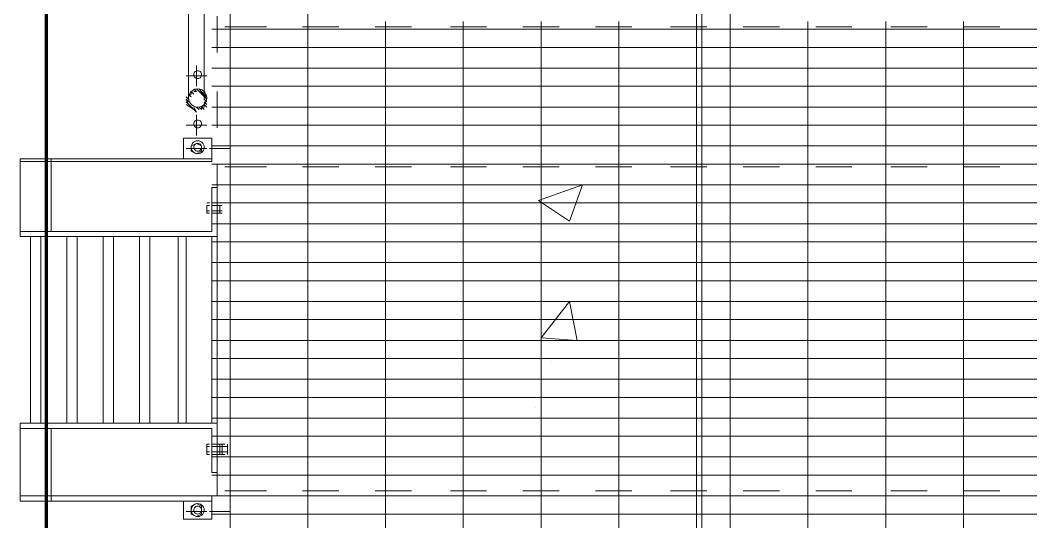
# Paper-space layout '01 Roof Support Layout' of a CAD drawing. Header units: millimetres. Extents: x 5 to 415, y 5 to 292.
# Drawn here: x 135.86 to 160.04, y 88.14 to 100.14 of the extents above; entities that cross this region are included whole.
import ezdxf

# ---------------------------------------------------------------- set-up
doc = ezdxf.new("R2010")
doc.units = ezdxf.units.MM
for name, color, linetype in [('EXISTING', 7, 'Continuous'), ('LOAD_BEARING_WALLS', 7, 'Continuous'), ('PROPOSED', 7, 'Continuous')]:
    doc.layers.add(name, color=color, linetype=linetype)

# ---------------------------------------------------------------- blocks, each defined once
blk = doc.blocks.new('SHEET_01')
at = {"layer": 'EXISTING', "color": 254, "linetype": 'Continuous', "lineweight": 13}
for p, q in [((140.072, 99.052), (140.072, 98.556)), ((139.824, 98.804), (140.32, 98.804)), ((140.072, 97.378), (140.072, 97.874)), ((139.824, 97.626), (140.32, 97.626)), ((148.256, 95.828), (149.31, 96.2)), ((149, 95.332), (149.31, 96.2)), ((148.256, 95.828), (149, 95.332)), ((148.38, 95.828), (148.38, 95.828)), ((148.318, 92.542), (149, 93.41)), ((149.186, 92.48), (149, 93.41)), ((148.318, 92.542), (149.186, 92.48)), ((152.286, 92.48), (152.286, 92.48)), ((146.334, 91.922), (146.334, 91.922)), ((148.566, 91.984), (148.566, 91.984)), ((148.194, 90.868), (148.194, 90.868))]:
    blk.add_line(p, q, dxfattribs=at)
at = {"layer": 'LOAD_BEARING_WALLS', "color": 7, "linetype": 'Continuous', "lineweight": 70}
blk.add_line((136.476, 245), (136.476, 61.542), dxfattribs=at)
at = {"layer": 'PROPOSED', "color": 250, "linetype": 'Continuous', "lineweight": 13}
for p, q in [((140.878, 73.756), (140.878, 111.762)), ((142.738, 86.404), (142.738, 111.762)), ((139.886, 106.182), (139.886, 98.246)), ((140.258, 106.182), (140.258, 98.246)), ((152.038, 73.756), (152.038, 103.948)), ((152.162, 73.756), (152.162, 103.948)), ((152.162, 103.948), (152.162, 73.756)), ((152.844, 73.756), (152.844, 103.948)), ((140.568, 100.23), (140.568, 99.362)), ((144.598, 86.404), (144.598, 100.106)), ((146.458, 73.756), (146.458, 100.106)), ((148.318, 73.756), (148.318, 100.106)), ((150.178, 73.756), (150.178, 100.106)), ((154.704, 83.354), (154.704, 100.106)), ((156.564, 83.354), (156.564, 100.106)), ((158.424, 83.354), (158.424, 100.106)), ((140.444, 99.92), (152.162, 99.92)), ((141.746, 99.982), (140.754, 99.982)), ((143.482, 99.982), (142.614, 99.982)), ((145.218, 99.982), (144.35, 99.982)), ((147.016, 99.982), (146.148, 99.982)), ((148.752, 99.982), (147.884, 99.982)), ((150.488, 99.982), (149.62, 99.982)), ((152.286, 99.982), (151.418, 99.982)), ((152.162, 99.92), (163.88, 99.92)), ((154.022, 99.982), (153.154, 99.982)), ((155.758, 99.982), (154.89, 99.982)), ((157.556, 99.982), (156.688, 99.982)), ((159.292, 99.982), (158.424, 99.982)), ((140.444, 99.486), (152.162, 99.486)), ((152.162, 99.486), (163.88, 99.486)), ((140.045, 98.908), (140.03, 98.893)), ((140.062, 98.919), (140.045, 98.908)), ((140.082, 98.926), (140.062, 98.919)), ((140.103, 98.928), (140.082, 98.926)), ((140.124, 98.926), (140.103, 98.928)), ((140.144, 98.919), (140.124, 98.926)), ((140.161, 98.908), (140.144, 98.919)), ((140.176, 98.893), (140.161, 98.908)), ((140.444, 98.99), (152.162, 98.99)), ((152.162, 98.99), (163.88, 98.99)), ((140.012, 98.856), (140.01, 98.835)), ((140.01, 98.835), (140.012, 98.814)), ((140.019, 98.876), (140.012, 98.856)), ((140.012, 98.814), (140.019, 98.794)), ((140.03, 98.893), (140.019, 98.876)), ((140.019, 98.794), (140.03, 98.777)), ((140.03, 98.777), (140.045, 98.762)), ((140.045, 98.762), (140.062, 98.751)), ((140.062, 98.751), (140.082, 98.744)), ((140.082, 98.744), (140.103, 98.742)), ((140.103, 98.742), (140.124, 98.744)), ((140.124, 98.744), (140.144, 98.751)), ((140.144, 98.751), (140.161, 98.762)), ((140.161, 98.762), (140.176, 98.777)), ((140.187, 98.876), (140.176, 98.893)), ((140.176, 98.777), (140.187, 98.794)), ((140.194, 98.856), (140.187, 98.876)), ((140.187, 98.794), (140.194, 98.814)), ((140.196, 98.835), (140.194, 98.856)), ((140.194, 98.814), (140.196, 98.835)), ((139.934, 98.413), (139.908, 98.372)), ((139.967, 98.446), (139.934, 98.413)), ((139.948, 98.37), (139.948, 98.432)), ((140.01, 98.37), (139.948, 98.432)), ((140.008, 98.472), (139.967, 98.446)), ((140.053, 98.488), (140.008, 98.472)), ((140.072, 98.432), (140.01, 98.494)), ((140.072, 98.432), (140.01, 98.432)), ((140.103, 98.494), (140.053, 98.488)), ((140.134, 98.432), (140.072, 98.494)), ((140.072, 98.494), (140.32, 98.246)), ((140.153, 98.488), (140.103, 98.494)), ((140.32, 98.246), (140.134, 98.494)), ((140.198, 98.472), (140.153, 98.488)), ((140.32, 98.308), (140.196, 98.432)), ((140.239, 98.446), (140.198, 98.472)), ((140.272, 98.413), (140.239, 98.446)), ((140.298, 98.372), (140.272, 98.413)), ((140.444, 98.556), (152.162, 98.556)), ((140.568, 98.432), (140.568, 97.564)), ((152.162, 98.556), (163.88, 98.556)), ((139.886, 98.246), (139.824, 98.308)), ((139.886, 98.122), (139.824, 98.246)), ((139.886, 98.184), (139.824, 98.246)), ((139.824, 98.184), (140.072, 97.936)), ((139.948, 98.308), (139.886, 98.37)), ((139.948, 98.37), (139.886, 98.37)), ((139.892, 98.327), (139.886, 98.277)), ((139.886, 98.277), (139.892, 98.227)), ((139.908, 98.372), (139.892, 98.327)), ((139.892, 98.227), (139.908, 98.182)), ((139.908, 98.182), (139.934, 98.141)), ((140.32, 98.184), (140.258, 98.246)), ((140.32, 98.122), (140.258, 98.184)), ((140.272, 98.141), (140.298, 98.182)), ((140.314, 98.327), (140.298, 98.372)), ((140.298, 98.182), (140.314, 98.227)), ((140.32, 98.277), (140.314, 98.327)), ((140.314, 98.227), (140.32, 98.277)), ((140.01, 97.998), (139.824, 98.122)), ((139.934, 98.141), (139.967, 98.108)), ((139.967, 98.108), (140.008, 98.082)), ((140.008, 98.082), (140.053, 98.066)), ((140.072, 97.936), (140.01, 98.06)), ((140.053, 98.066), (140.103, 98.06)), ((140.134, 97.998), (140.072, 98.06)), ((140.103, 98.06), (140.153, 98.066)), ((140.196, 97.998), (140.134, 98.06)), ((140.153, 98.066), (140.198, 98.082)), ((140.196, 97.998), (140.196, 98.06)), ((140.258, 97.998), (140.196, 98.06)), ((140.258, 98.06), (140.196, 98.06)), ((140.198, 98.082), (140.239, 98.108)), ((140.239, 98.108), (140.272, 98.141)), ((140.258, 98.06), (140.258, 98.122)), ((140.32, 98.06), (140.258, 98.122)), ((140.444, 98.06), (152.162, 98.06)), ((152.162, 98.06), (163.88, 98.06)), ((140.019, 97.698), (140.012, 97.678)), ((140.03, 97.715), (140.019, 97.698)), ((140.045, 97.73), (140.03, 97.715)), ((140.062, 97.741), (140.045, 97.73)), ((140.082, 97.748), (140.062, 97.741)), ((140.103, 97.75), (140.082, 97.748)), ((140.124, 97.748), (140.103, 97.75)), ((140.144, 97.741), (140.124, 97.748)), ((140.161, 97.73), (140.144, 97.741)), ((140.176, 97.715), (140.161, 97.73)), ((140.187, 97.698), (140.176, 97.715)), ((140.194, 97.678), (140.187, 97.698)), ((140.012, 97.678), (140.01, 97.657)), ((140.01, 97.657), (140.012, 97.636)), ((140.012, 97.636), (140.019, 97.616)), ((140.019, 97.616), (140.03, 97.599)), ((140.03, 97.599), (140.045, 97.584)), ((140.045, 97.584), (140.062, 97.573)), ((140.062, 97.573), (140.082, 97.566)), ((140.082, 97.566), (140.103, 97.564)), ((140.103, 97.564), (140.124, 97.566)), ((140.124, 97.566), (140.144, 97.573)), ((140.144, 97.573), (140.161, 97.584)), ((140.161, 97.584), (140.176, 97.599)), ((140.176, 97.599), (140.187, 97.616)), ((140.187, 97.616), (140.194, 97.636)), ((140.196, 97.657), (140.194, 97.678)), ((140.194, 97.636), (140.196, 97.657)), ((140.444, 97.626), (152.162, 97.626)), ((152.162, 97.626), (163.88, 97.626)), ((140.444, 97.316), (139.762, 97.316)), ((139.762, 97.316), (139.762, 96.82)), ((140.006, 97.22), (139.982, 97.196)), ((140.035, 97.238), (140.006, 97.22)), ((140.067, 97.25), (140.035, 97.238)), ((140.103, 97.254), (140.067, 97.25)), ((140.139, 97.25), (140.103, 97.254)), ((140.171, 97.238), (140.139, 97.25)), ((140.2, 97.22), (140.171, 97.238)), ((140.224, 97.196), (140.2, 97.22)), ((140.444, 96.758), (140.444, 97.316)), ((139.824, 97.068), (140.32, 97.068)), ((139.948, 97.13), (140.072, 97.192)), ((139.952, 97.135), (139.948, 97.099)), ((139.948, 97.006), (139.948, 97.13)), ((139.948, 97.099), (139.952, 97.063)), ((140.072, 96.944), (139.948, 97.006)), ((139.964, 97.167), (139.952, 97.135)), ((139.952, 97.063), (139.964, 97.031)), ((139.982, 97.196), (139.964, 97.167)), ((139.964, 97.031), (139.982, 97.002)), ((139.982, 97.002), (140.006, 96.978)), ((140.006, 96.978), (140.035, 96.96)), ((140.012, 97.12), (140.01, 97.099)), ((140.01, 97.099), (140.012, 97.078)), ((140.019, 97.14), (140.012, 97.12)), ((140.012, 97.078), (140.019, 97.058)), ((140.03, 97.157), (140.019, 97.14)), ((140.019, 97.058), (140.03, 97.041)), ((140.045, 97.172), (140.03, 97.157)), ((140.03, 97.041), (140.045, 97.026)), ((140.062, 97.183), (140.045, 97.172)), ((140.045, 97.026), (140.062, 97.015)), ((140.082, 97.19), (140.062, 97.183)), ((140.062, 97.015), (140.082, 97.008)), ((140.072, 97.192), (140.196, 97.13)), ((140.196, 97.006), (140.072, 96.944)), ((140.103, 97.192), (140.082, 97.19)), ((140.082, 97.008), (140.103, 97.006)), ((140.124, 97.19), (140.103, 97.192)), ((140.103, 97.006), (140.124, 97.008)), ((140.144, 97.183), (140.124, 97.19)), ((140.124, 97.008), (140.144, 97.015)), ((140.161, 97.172), (140.144, 97.183)), ((140.144, 97.015), (140.161, 97.026)), ((140.176, 97.157), (140.161, 97.172)), ((140.161, 97.026), (140.176, 97.041)), ((140.171, 96.96), (140.2, 96.978)), ((140.187, 97.14), (140.176, 97.157)), ((140.176, 97.041), (140.187, 97.058)), ((140.194, 97.12), (140.187, 97.14)), ((140.187, 97.058), (140.194, 97.078)), ((140.196, 97.099), (140.194, 97.12)), ((140.194, 97.078), (140.196, 97.099)), ((140.196, 97.13), (140.196, 97.006)), ((140.2, 96.978), (140.224, 97.002)), ((140.242, 97.167), (140.224, 97.196)), ((140.224, 97.002), (140.242, 97.031)), ((140.254, 97.135), (140.242, 97.167)), ((140.242, 97.031), (140.254, 97.063)), ((140.258, 97.099), (140.254, 97.135)), ((140.254, 97.063), (140.258, 97.099)), ((140.878, 97.068), (140.382, 97.068)), ((140.444, 97.13), (152.162, 97.13)), ((152.162, 97.13), (163.88, 97.13)), ((135.856, 96.82), (140.444, 96.82)), ((135.856, 96.758), (135.856, 96.82)), ((135.856, 95.084), (135.856, 96.758)), ((135.856, 96.758), (139.886, 96.758)), ((135.856, 96.758), (140.444, 96.758)), ((136.6, 95.084), (136.6, 96.82)), ((140.035, 96.96), (140.067, 96.948)), ((140.067, 96.948), (140.103, 96.944)), ((140.103, 96.944), (140.139, 96.948)), ((140.139, 96.948), (140.171, 96.96)), ((140.444, 96.696), (152.162, 96.696)), ((140.568, 96.696), (140.568, 95.828)), ((141.746, 96.634), (140.754, 96.634)), ((143.482, 96.634), (142.614, 96.634)), ((145.218, 96.634), (144.35, 96.634)), ((147.016, 96.634), (146.148, 96.634)), ((148.752, 96.634), (147.884, 96.634)), ((150.488, 96.634), (149.62, 96.634)), ((152.286, 96.634), (151.418, 96.634)), ((152.162, 96.696), (163.88, 96.696)), ((154.022, 96.634), (153.154, 96.634)), ((155.758, 96.634), (154.89, 96.634)), ((157.556, 96.634), (156.688, 96.634)), ((159.292, 96.634), (158.424, 96.634)), ((140.444, 96.2), (152.162, 96.2)), ((140.444, 95.084), (140.444, 96.138)), ((140.444, 96.138), (140.568, 96.138)), ((140.568, 96.138), (140.568, 94.96)), ((152.162, 96.2), (163.88, 96.2)), ((140.382, 95.766), (140.32, 95.766)), ((140.444, 95.766), (152.162, 95.766)), ((140.692, 95.766), (140.63, 95.766)), ((152.162, 95.766), (163.88, 95.766)), ((140.32, 95.704), (140.32, 95.704)), ((140.32, 95.704), (140.32, 95.518)), ((140.32, 95.704), (140.382, 95.704)), ((140.32, 95.642), (140.32, 95.642)), ((140.32, 95.58), (140.382, 95.58)), ((140.32, 95.58), (140.32, 95.58)), ((140.382, 95.518), (140.32, 95.518)), ((140.32, 95.518), (140.32, 95.518)), ((140.444, 95.704), (140.63, 95.704)), ((140.63, 95.704), (140.444, 95.704)), ((140.444, 95.58), (140.63, 95.58)), ((140.444, 95.518), (140.63, 95.518)), ((140.63, 95.518), (140.444, 95.518)), ((140.568, 95.518), (140.63, 95.518)), ((140.63, 95.704), (140.63, 95.704)), ((140.63, 95.704), (140.63, 95.518)), ((140.63, 95.704), (140.692, 95.704)), ((140.63, 95.642), (140.63, 95.642)), ((140.63, 95.58), (140.692, 95.58)), ((140.63, 95.58), (140.63, 95.58)), ((140.692, 95.518), (140.63, 95.518)), ((140.63, 95.518), (140.63, 95.518)), ((140.692, 95.704), (140.692, 95.704)), ((140.692, 95.642), (140.692, 95.642)), ((140.692, 95.58), (140.692, 95.58)), ((140.692, 95.518), (140.692, 95.518)), ((140.444, 95.27), (152.162, 95.27)), ((152.162, 95.27), (163.88, 95.27)), ((135.856, 95.084), (140.444, 95.084)), ((135.856, 94.96), (135.856, 95.084)), ((135.856, 94.96), (140.568, 94.96)), ((136.104, 90.496), (136.104, 94.96)), ((136.352, 90.496), (136.352, 94.96)), ((136.972, 90.496), (136.972, 94.96)), ((137.22, 90.496), (137.22, 94.96)), ((137.84, 90.496), (137.84, 94.96)), ((138.088, 90.496), (138.088, 94.96)), ((138.708, 90.496), (138.708, 94.96)), ((138.956, 90.496), (138.956, 94.96)), ((139.638, 90.496), (139.638, 94.96)), ((139.824, 90.496), (139.824, 94.96)), ((140.444, 90.496), (140.444, 94.96)), ((140.444, 94.836), (152.162, 94.836)), ((140.568, 94.96), (140.568, 94.092)), ((140.568, 94.96), (140.568, 90.496)), ((140.568, 90.496), (140.568, 94.96)), ((152.162, 94.836), (163.88, 94.836)), ((140.444, 94.34), (152.162, 94.34)), ((152.162, 94.34), (163.88, 94.34)), ((140.444, 93.906), (152.162, 93.906)), ((152.162, 93.906), (163.88, 93.906)), ((140.444, 93.41), (152.162, 93.41)), ((152.162, 93.41), (163.88, 93.41)), ((140.568, 93.162), (140.568, 92.294)), ((140.444, 92.976), (152.162, 92.976)), ((152.162, 92.976), (163.88, 92.976)), ((140.444, 92.48), (152.162, 92.48)), ((152.162, 92.48), (163.88, 92.48)), ((140.444, 92.046), (152.162, 92.046)), ((152.162, 92.046), (163.88, 92.046)), ((140.444, 91.55), (152.162, 91.55)), ((140.568, 91.426), (140.568, 90.558)), ((152.162, 91.55), (163.88, 91.55)), ((140.444, 91.116), (152.162, 91.116)), ((152.162, 91.116), (163.88, 91.116)), ((135.856, 90.372), (135.856, 90.496)), ((135.856, 90.496), (140.568, 90.496)), ((140.444, 90.62), (152.162, 90.62)), ((140.568, 89.318), (140.568, 90.496)), ((152.162, 90.62), (163.88, 90.62)), ((135.856, 90.372), (135.856, 88.76)), ((135.856, 90.372), (140.444, 90.372)), ((136.6, 90.372), (136.6, 88.636)), ((140.444, 90.372), (140.444, 89.318)), ((140.382, 90), (140.32, 90)), ((140.32, 90), (140.32, 90)), ((140.32, 89.752), (140.32, 90)), ((140.444, 90.186), (152.162, 90.186)), ((140.444, 90), (140.63, 90)), ((140.568, 90), (140.63, 90)), ((140.692, 90), (140.63, 90)), ((140.63, 90), (140.63, 90)), ((140.63, 89.752), (140.63, 90)), ((140.692, 90), (140.692, 90)), ((140.692, 89.752), (140.692, 90)), ((140.754, 90), (140.692, 90)), ((140.754, 90), (140.754, 90)), ((140.816, 89.752), (140.816, 90)), ((152.162, 90.186), (163.88, 90.186)), ((140.32, 89.938), (140.382, 89.938)), ((140.32, 89.938), (140.32, 89.938)), ((140.32, 89.814), (140.382, 89.814)), ((140.32, 89.814), (140.32, 89.814)), ((140.382, 89.752), (140.32, 89.752)), ((140.32, 89.752), (140.32, 89.752)), ((140.63, 89.938), (140.444, 89.938)), ((140.444, 89.938), (140.63, 89.938)), ((140.444, 89.814), (140.63, 89.814)), ((140.444, 89.752), (140.63, 89.752)), ((140.63, 89.752), (140.444, 89.752)), ((140.63, 89.938), (140.692, 89.938)), ((140.63, 89.938), (140.63, 89.938)), ((140.63, 89.876), (140.63, 89.876)), ((140.63, 89.814), (140.692, 89.814)), ((140.63, 89.814), (140.63, 89.814)), ((140.692, 89.752), (140.63, 89.752)), ((140.63, 89.752), (140.63, 89.752)), ((140.692, 89.938), (140.692, 89.938)), ((140.692, 89.938), (140.816, 89.938)), ((140.692, 89.876), (140.692, 89.876)), ((140.692, 89.814), (140.692, 89.814)), ((140.692, 89.814), (140.816, 89.814)), ((140.692, 89.752), (140.692, 89.752)), ((140.754, 89.752), (140.692, 89.752)), ((140.754, 89.938), (140.754, 89.938)), ((140.754, 89.814), (140.754, 89.814)), ((140.754, 89.752), (140.754, 89.752)), ((140.816, 89.938), (140.816, 89.938)), ((140.816, 89.814), (140.816, 89.938)), ((140.816, 89.938), (140.816, 89.814)), ((140.816, 89.814), (140.816, 89.814)), ((140.878, 89.814), (140.878, 89.938)), ((140.444, 89.69), (152.162, 89.69)), ((140.568, 89.69), (140.568, 88.76)), ((152.162, 89.69), (163.88, 89.69)), ((140.444, 89.318), (140.568, 89.318)), ((140.444, 89.256), (152.162, 89.256)), ((152.162, 89.256), (163.88, 89.256)), ((135.856, 88.76), (140.444, 88.76)), ((135.856, 88.636), (135.856, 88.76)), ((140.444, 88.202), (140.444, 88.76)), ((140.444, 88.76), (152.162, 88.76)), ((141.746, 88.884), (140.754, 88.884)), ((143.482, 88.884), (142.614, 88.884)), ((145.218, 88.884), (144.35, 88.884)), ((147.016, 88.884), (146.148, 88.884)), ((148.752, 88.884), (147.884, 88.884)), ((150.488, 88.884), (149.62, 88.884)), ((152.286, 88.884), (151.418, 88.884)), ((152.162, 88.76), (163.88, 88.76)), ((154.022, 88.884), (153.154, 88.884)), ((155.758, 88.884), (154.89, 88.884)), ((157.556, 88.884), (156.688, 88.884)), ((159.292, 88.884), (158.424, 88.884)), ((135.856, 88.636), (140.444, 88.636)), ((139.762, 88.202), (139.762, 88.636)), ((140.072, 88.574), (139.948, 88.512)), ((139.948, 88.512), (139.948, 88.326)), ((139.982, 88.516), (139.964, 88.487)), ((140.006, 88.54), (139.982, 88.516)), ((140.035, 88.558), (140.006, 88.54)), ((140.067, 88.57), (140.035, 88.558)), ((140.062, 88.503), (140.045, 88.492)), ((140.082, 88.51), (140.062, 88.503)), ((140.103, 88.574), (140.067, 88.57)), ((140.196, 88.512), (140.072, 88.574)), ((140.103, 88.512), (140.082, 88.51)), ((140.139, 88.57), (140.103, 88.574)), ((140.124, 88.51), (140.103, 88.512)), ((140.144, 88.503), (140.124, 88.51)), ((140.171, 88.558), (140.139, 88.57)), ((140.161, 88.492), (140.144, 88.503)), ((140.2, 88.54), (140.171, 88.558)), ((140.196, 88.326), (140.196, 88.512)), ((140.224, 88.516), (140.2, 88.54)), ((140.242, 88.487), (140.224, 88.516)), ((139.824, 88.388), (140.32, 88.388)), ((139.952, 88.455), (139.948, 88.419)), ((139.948, 88.419), (139.952, 88.383)), ((139.948, 88.326), (140.072, 88.264)), ((139.964, 88.487), (139.952, 88.455)), ((139.952, 88.383), (139.964, 88.351)), ((139.964, 88.351), (139.982, 88.322)), ((139.982, 88.322), (140.006, 88.298)), ((140.006, 88.298), (140.035, 88.28)), ((140.012, 88.44), (140.01, 88.419)), ((140.01, 88.419), (140.012, 88.398)), ((140.019, 88.46), (140.012, 88.44)), ((140.012, 88.398), (140.019, 88.378)), ((140.03, 88.477), (140.019, 88.46)), ((140.019, 88.378), (140.03, 88.361)), ((140.045, 88.492), (140.03, 88.477)), ((140.03, 88.361), (140.045, 88.346)), ((140.035, 88.28), (140.067, 88.268)), ((140.045, 88.346), (140.062, 88.335)), ((140.062, 88.335), (140.082, 88.328)), ((140.067, 88.268), (140.103, 88.264)), ((140.072, 88.264), (140.196, 88.326)), ((140.082, 88.328), (140.103, 88.326)), ((140.103, 88.326), (140.124, 88.328)), ((140.103, 88.264), (140.139, 88.268)), ((140.124, 88.328), (140.144, 88.335)), ((140.139, 88.268), (140.171, 88.28)), ((140.144, 88.335), (140.161, 88.346)), ((140.176, 88.477), (140.161, 88.492)), ((140.161, 88.346), (140.176, 88.361)), ((140.171, 88.28), (140.2, 88.298)), ((140.187, 88.46), (140.176, 88.477)), ((140.176, 88.361), (140.187, 88.378)), ((140.194, 88.44), (140.187, 88.46)), ((140.187, 88.378), (140.194, 88.398)), ((140.196, 88.419), (140.194, 88.44)), ((140.194, 88.398), (140.196, 88.419)), ((140.2, 88.298), (140.224, 88.322)), ((140.224, 88.322), (140.242, 88.351)), ((140.254, 88.455), (140.242, 88.487)), ((140.242, 88.351), (140.254, 88.383)), ((140.258, 88.419), (140.254, 88.455)), ((140.254, 88.383), (140.258, 88.419)), ((140.878, 88.388), (140.382, 88.388)), ((140.444, 88.326), (152.162, 88.326)), ((152.162, 88.326), (163.88, 88.326)), ((140.444, 88.202), (139.762, 88.202))]:
    blk.add_line(p, q, dxfattribs=at)

psp = doc.layouts.new('01 Roof Support Layout')

# ---------------------------------------------------------------- block references
psp.add_blockref('SHEET_01', (0, 0))

doc.saveas('drawing.dxf')
